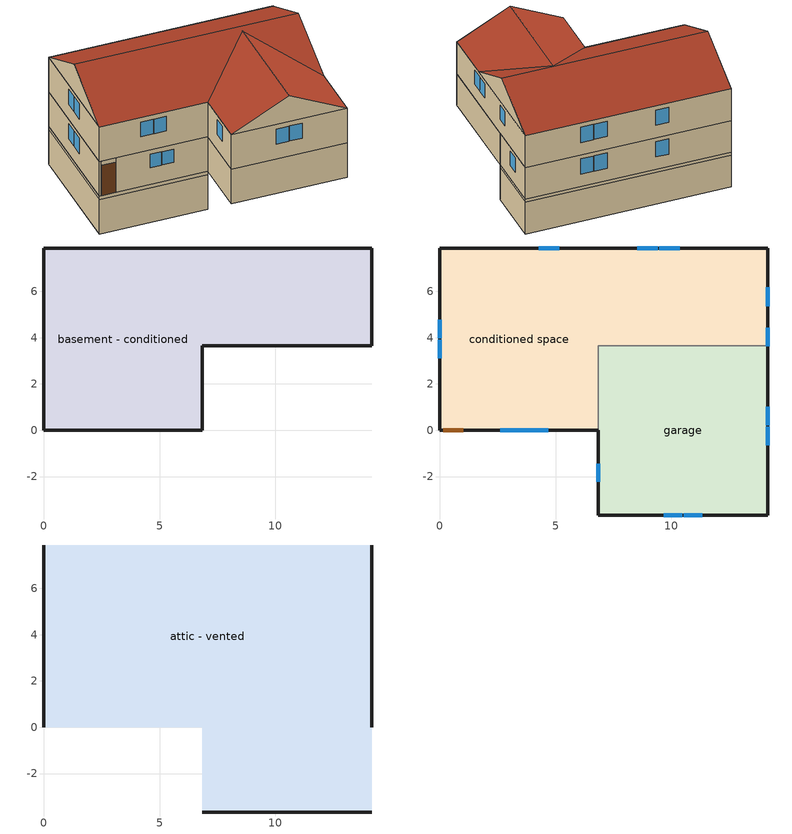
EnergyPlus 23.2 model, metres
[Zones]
basement - conditioned
 floor foundation: 0,0 0,7.87 14.16,7.87 14.16,3.66 6.85,3.66 6.85,0 z-2.44
 wall outside: 14.16,3.66 14.16,7.87 0,7.87 0,0 6.85,0 z0:0.23
 wall foundation: 0,7.87 0,0 6.85,0 6.85,3.66 14.16,3.66 14.16,7.87 0,7.87 z-2.44:0
 wall adiabatic: 6.85,0 6.85,3.66 14.16,3.66 z0:0.23
conditioned space
 floor to basement - conditioned: 14.16,7.87 14.16,3.66 6.85,3.66 6.85,0 0,0 0,7.87 z0.23
 floor to garage: 14.16,3.66 14.16,-3.66 6.85,-3.66 6.85,3.66 z2.67
 floor to conditioned space: 14.16,7.87 14.16,3.66 6.85,3.66 6.85,0 0,0 0,7.87 z2.67
 wall outside: 14.16,3.66 14.16,7.87 0,7.87 0,0 0.13,0 1.05,0 6.85,0 z0.23:2.67; 0,7.87 0,0 6.85,0 6.85,-3.66 14.16,-3.66 14.16,7.87 0,7.87 z2.67:5.11
 wall to garage: 6.85,0 6.85,3.66 14.16,3.66 z0.23:2.67
 window: 14.16,5.35 14.16,6.18 z1.26:2.37; 3.21,0 3.92,0 / 3.98,0 4.69,0 z1.42:2.37; 0,4.77 0,3.96 / 0,3.9 0,3.1 z1.3:2.37; 10.35,7.87 9.47,7.87 / 9.41,7.87 8.53,7.87 / 5.16,7.87 4.28,7.87 z1.19:2.37; 0,4.77 0,3.96 / 0,3.9 0,3.1 z3.73:4.81; 10.35,7.87 9.47,7.87 / 9.41,7.87 8.53,7.87 / 5.16,7.87 4.28,7.87 z3.63:4.81; 14.16,-0.64 14.16,0.15 / 14.16,0.21 14.16,1.01 / 14.16,3.63 14.16,4.42 / 9.68,-3.66 10.47,-3.66 / 10.53,-3.66 11.33,-3.66 z3.75:4.81; 6.85,-1.44 6.85,-2.22 z3.77:4.81; 2.62,0 3.39,0 / 3.45,0 4.22,0 z3.78:4.81
 door: 0.15,0 1.02,0 z0.23:2.37
garage
 floor foundation: 6.85,-3.66 6.85,3.66 14.16,3.66 14.16,-3.66 z0.23
 wall outside: 6.85,0 6.85,-3.66 14.16,-3.66 14.16,3.66 z0.23:2.67
attic - vented
 floor to conditioned space: 14.16,7.87 14.16,0 0,0 0,7.87 z5.11; 6.85,-3.66 6.85,0 14.16,0 14.16,-3.66 z5.11
 wall outside: 14.16,3.93,7.08 14.16,0,5.11 14.16,7.87,5.11; 0,3.93,7.08 0,7.87,5.11 0,0,5.11; 6.85,-3.66,5.11 14.16,-3.66,5.11 10.5,-3.66,6.94
 roof outside: 0,3.93,7.08 14.16,3.93,7.08 14.16,7.87,5.11 0,7.87,5.11; 14.16,0,5.11 10.5,3.66,6.94 10.5,-3.66,6.94 14.16,-3.66,5.11; 6.85,0,5.11 6.85,-3.66,5.11 10.5,-3.66,6.94 10.5,3.66,6.94; 0,3.93,7.08 0,0,5.11 6.85,0,5.11 10.5,3.66,6.94 14.16,0,5.11 14.16,3.93,7.08
[Building]
Building 1
[Zone] Multiplier=1; Part of Total Floor Area=Yes
attic - vented; basement - conditioned; conditioned space; garage
[Space]
Name | Zone | Space Type
attic - vented 1 | attic - vented | Space Type 4
basement - conditioned 1 | basement - conditioned | Space Type 5
conditioned space 1 | conditioned space | Space Type 2
conditioned space|story 2 | conditioned space | Space Type 3
garage 1 | garage | Space Type 1
[SpaceList]
Space Type 4: attic - vented 1
Space Type 5: basement - conditioned 1
Space Type 2: conditioned space 1
Space Type 3: conditioned space|story 2
Space Type 1: garage 1
